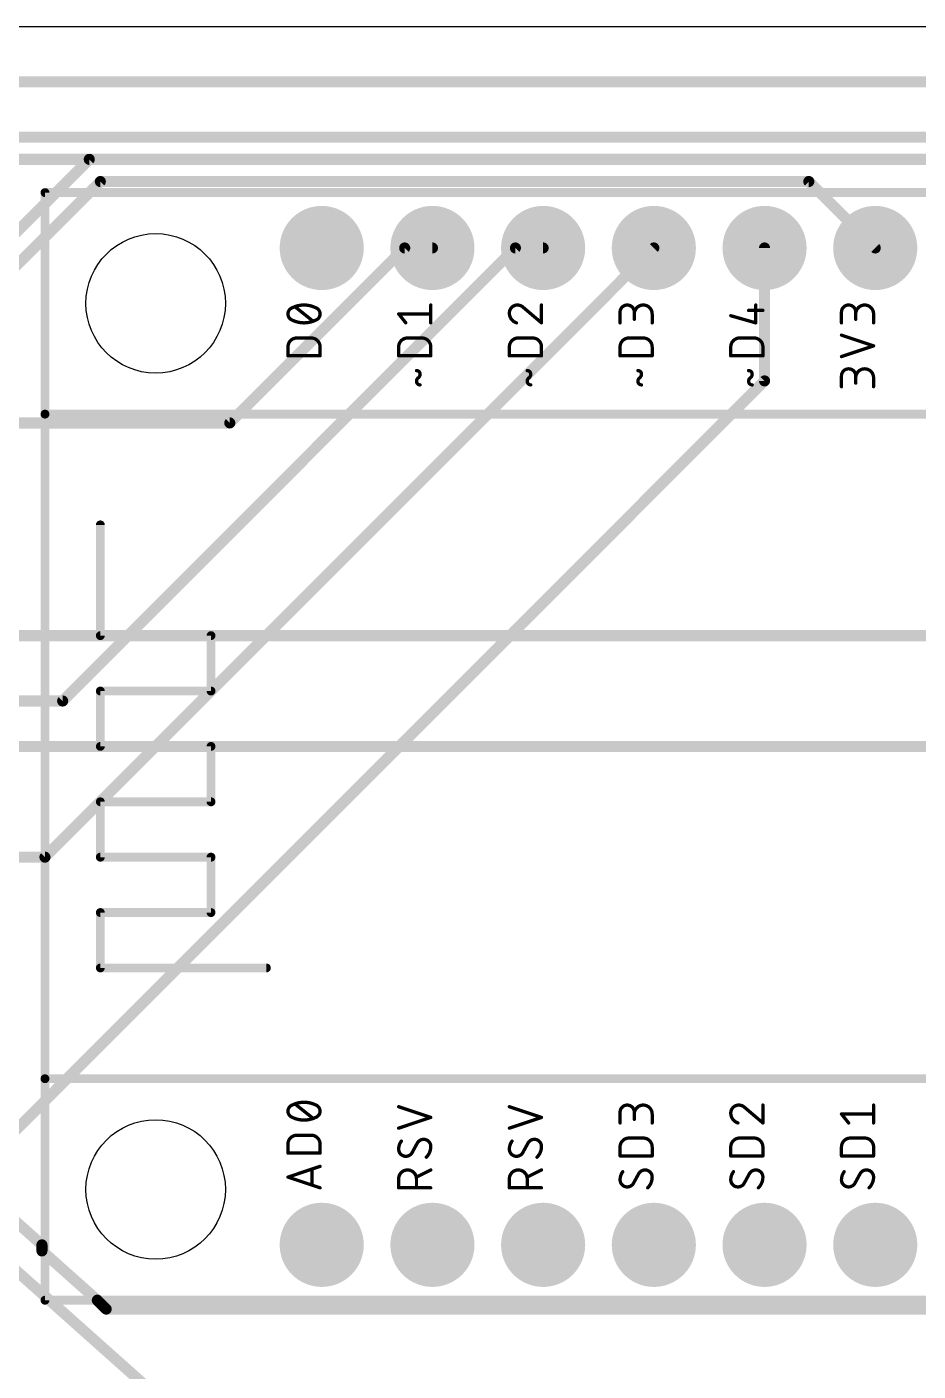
# Model space of a CAD drawing. Extents: x 6 to 108, y 0 to 49.
# Drawn here: x 51.65 to 72.1, y 17.42 to 48.25 of the extents above; entities that cross this region are included whole.
import ezdxf

# ---------------------------------------------------------------- set-up
doc = ezdxf.new("R2010")
doc.units = 0
for name, color, linetype in [('1', 22, 'CONTINUOUS'), ('16', 175, 'CONTINUOUS'), ('17', 82, 'CONTINUOUS'), ('20', 30, 'CONTINUOUS'), ('51', 253, 'CONTINUOUS')]:
    doc.layers.add(name, color=color, linetype=linetype)

# ---------------------------------------------------------------- blocks, each defined once
blk = doc.blocks.new('ROUNDP')
at = {"const_width": 0.5}
blk.add_lwpolyline([(0, -0.25, 1), (0, 0.25, 1), (0, -0.25)], format="xyb", dxfattribs=at)

msp = doc.modelspace()

# ---------------------------------------------------------------- linework, layer by layer
at = {"layer": '1', "const_width": 0.254}
for points in [[(82.55, 46.99), (34.29, 46.99)], [(81.28, 45.72), (33.782, 45.72)], [(53.086, 45.212), (51.054, 43.18)], [(74.168, 45.212), (53.086, 45.212)], [(53.34, 44.704), (44.196, 35.56)], [(69.596, 44.704), (53.34, 44.704)], [(71.12, 43.18), (69.596, 44.704)], [(66.04, 43.18), (52.07, 29.21)], [(62.8638, 43.18), (52.4752, 32.7914)], [(60.3238, 43.18), (56.3108, 39.167)], [(60.96, 43.18), (60.3238, 43.18)], [(63.5, 43.18), (62.8638, 43.18)], [(68.58, 43.18), (68.58, 40.132)], [(68.58, 40.132), (50.038, 21.59)], [(56.3108, 39.167), (50.597, 39.167)], [(52.4752, 32.7914), (47.1682, 32.7914)], [(52.07, 29.21), (48.26, 29.21)]]:
    msp.add_lwpolyline(points, dxfattribs=at)
at = {"layer": '1', "const_width": 0.127}
for points in [[(53.086, 45.2755, 1), (53.086, 45.1485)], [(53.1309, 45.1671, 1), (53.0411, 45.2569)], [(53.34, 44.7675, 1), (53.34, 44.6405)], [(53.3849, 44.6591, 1), (53.2951, 44.7489)], [(69.6409, 44.7489, 1), (69.5511, 44.6591)], [(69.596, 44.6405, 1), (69.596, 44.7675)], [(60.3238, 43.2435, 1), (60.3238, 43.1165)], [(60.3687, 43.1351, 1), (60.2789, 43.2249)], [(60.96, 43.1165, 1), (60.96, 43.2435)], [(62.8638, 43.2435, 1), (62.8638, 43.1165)], [(62.9087, 43.1351, 1), (62.8189, 43.2249)], [(63.5, 43.1165, 1), (63.5, 43.2435)], [(66.0849, 43.1351, 1), (65.9951, 43.2249)], [(68.6435, 43.18, 1), (68.5165, 43.18)], [(71.0751, 43.1351, 1), (71.1649, 43.2249)], [(68.5165, 40.132, 1), (68.6435, 40.132)], [(68.6249, 40.0871, 1), (68.5351, 40.1769)], [(56.2659, 39.2119, 1), (56.3557, 39.1221)], [(56.3108, 39.1035, 1), (56.3108, 39.2305)], [(52.4303, 32.8363, 1), (52.5201, 32.7465)], [(52.4752, 32.7279, 1), (52.4752, 32.8549)], [(52.0251, 29.2549, 1), (52.1149, 29.1651)], [(52.07, 29.1465, 1), (52.07, 29.2735)]]:
    msp.add_lwpolyline(points, format="xyb", dxfattribs=at)
at = {"layer": '16', "const_width": 0.254}
for points in [[(78.74, 45.72), (51.054, 45.72)], [(76.708, 45.212), (51.308, 45.212)], [(48.26, 34.29), (80.01, 34.29)], [(48.26, 31.75), (80.01, 31.75)], [(51.105, 21.118), (52.0008, 20.32)], [(50.597, 20.4538), (62.23, 10.0908)], [(52.0008, 20.32), (52.0008, 20.1814)], [(52.0008, 20.1814), (53.2708, 19.05)], [(53.2708, 19.05), (53.4738, 18.847)], [(53.4738, 18.847), (73.101, 18.847)]]:
    msp.add_lwpolyline(points, dxfattribs=at)
at = {"layer": '16', "const_width": 0.127}
for points in [[(52.0643, 20.32, 1), (51.9373, 20.32)], [(51.9586, 20.2726, 1), (52.043, 20.3674)], [(52.043, 20.2288, 1), (51.9586, 20.1339)], [(51.9373, 20.1814, 1), (52.0643, 20.1814)], [(53.3157, 19.0949, 1), (53.2259, 19.0051)], [(53.2286, 19.0026, 1), (53.313, 19.0974)], [(53.4738, 18.9105, 1), (53.4738, 18.7835)], [(53.4289, 18.8021, 1), (53.5187, 18.8919)]]:
    msp.add_lwpolyline(points, format="xyb", dxfattribs=at)
at = {"layer": '20'}
msp.add_line((100, 48.25), (6.35, 48.25), dxfattribs=at)
for centre in [(54.61, 41.91), (54.61, 21.59)]:
    msp.add_circle(centre, 1.6, dxfattribs=at)
at = {"layer": '51'}
for points, const_width in [([(52.07, 39.37), (52.07, 44.45)], 0.2032), ([(52.07, 44.45), (100.33, 44.45)], 0.2032), ([(58.2182, 41.5036), (57.809, 41.831)], 0.0762), ([(60.349, 41.4627), (60.1853, 41.6673)], 0.0762), ([(60.1853, 41.6673), (60.9219, 41.6673)], 0.0762), ([(60.9219, 41.4627), (60.9219, 41.8719)], 0.0762), ([(63.0527, 41.8105), (63.4619, 41.4627)], 0.0762), ([(63.4619, 41.4627), (63.4619, 41.8719)], 0.0762), ([(65.2653, 41.4627), (65.2653, 41.7082)], 0.0762), ([(65.5927, 41.7082), (65.5927, 41.5445)], 0.0762), ([(66.0019, 41.4627), (66.0019, 41.6673)], 0.0762), ([(67.8053, 41.6264), (68.3782, 41.4627)], 0.0762), ([(68.2145, 41.7491), (68.5419, 41.7491)], 0.0762), ([(68.3782, 41.4627), (68.3782, 41.8719)], 0.0762), ([(70.3453, 41.4627), (70.3453, 41.7082)], 0.0762), ([(70.6727, 41.7082), (70.6727, 41.5445)], 0.0762), ([(71.0819, 41.4627), (71.0819, 41.6673)], 0.0762), ([(57.8499, 41.116), (58.1773, 41.116)], 0.0762), ([(60.3899, 41.116), (60.7173, 41.116)], 0.0762), ([(62.9299, 41.116), (63.2573, 41.116)], 0.0762), ([(65.4699, 41.116), (65.7973, 41.116)], 0.0762), ([(68.0099, 41.116), (68.3373, 41.116)], 0.0762), ([(71.0819, 40.9358), (70.3453, 41.1813)], 0.0762), ([(57.6453, 40.7068), (57.6453, 40.9114)], 0.0762), ([(58.3819, 40.7068), (57.6453, 40.7068)], 0.0762), ([(58.3819, 40.9114), (58.3819, 40.7068)], 0.0762), ([(60.1853, 40.7068), (60.1853, 40.9114)], 0.0762), ([(60.9219, 40.7068), (60.1853, 40.7068)], 0.0762), ([(60.9219, 40.9114), (60.9219, 40.7068)], 0.0762), ([(62.7253, 40.7068), (62.7253, 40.9114)], 0.0762), ([(63.4619, 40.7068), (62.7253, 40.7068)], 0.0762), ([(63.4619, 40.9114), (63.4619, 40.7068)], 0.0762), ([(65.2653, 40.7068), (65.2653, 40.9114)], 0.0762), ([(66.0019, 40.7068), (65.2653, 40.7068)], 0.0762), ([(66.0019, 40.9114), (66.0019, 40.7068)], 0.0762), ([(67.8053, 40.7068), (67.8053, 40.9114)], 0.0762), ([(68.5419, 40.7068), (67.8053, 40.7068)], 0.0762), ([(68.5419, 40.9114), (68.5419, 40.7068)], 0.0762), ([(70.3453, 40.6902), (71.0819, 40.9358)], 0.0762), ([(70.3453, 39.9996), (70.3453, 40.2452)], 0.0762), ([(70.6727, 40.2452), (70.6727, 40.0815)], 0.0762), ([(71.0819, 39.9996), (71.0819, 40.2043)], 0.0762), ([(52.07, 24.13), (52.07, 39.37)], 0.2032), ([(74.93, 39.37), (52.07, 39.37)], 0.2032), ([(53.34, 34.29), (53.34, 36.83)], 0.2032), ([(55.88, 34.29), (53.34, 34.29)], 0.2032), ([(55.88, 33.02), (55.88, 34.29)], 0.2032), ([(53.34, 31.75), (53.34, 33.02)], 0.2032), ([(53.34, 33.02), (55.88, 33.02)], 0.2032), ([(55.88, 31.75), (53.34, 31.75)], 0.2032), ([(55.88, 30.48), (55.88, 31.75)], 0.2032), ([(53.34, 29.21), (53.34, 30.48)], 0.2032), ([(53.34, 30.48), (55.88, 30.48)], 0.2032), ([(55.88, 29.21), (53.34, 29.21)], 0.2032), ([(55.88, 27.94), (55.88, 29.21)], 0.2032), ([(53.34, 26.67), (53.34, 27.94)], 0.2032), ([(53.34, 27.94), (55.88, 27.94)], 0.2032), ([(57.15, 26.67), (53.34, 26.67)], 0.2032), ([(52.07, 19.05), (52.07, 24.13)], 0.2032), ([(52.07, 24.13), (74.93, 24.13)], 0.2032), ([(58.2182, 23.2217), (57.809, 23.5491)], 0.0762), ([(60.9219, 23.2419), (60.1853, 23.4874)], 0.0762), ([(63.4619, 23.2419), (62.7253, 23.4874)], 0.0762), ([(68.1327, 23.4634), (68.5419, 23.1155)], 0.0762), ([(68.5419, 23.1155), (68.5419, 23.5247)], 0.0762), ([(71.0819, 23.1155), (71.0819, 23.5247)], 0.0762), ([(60.1853, 22.9963), (60.9219, 23.2419)], 0.0762), ([(62.7253, 22.9963), (63.4619, 23.2419)], 0.0762), ([(65.2653, 23.1155), (65.2653, 23.3611)], 0.0762), ([(65.5927, 23.3611), (65.5927, 23.1974)], 0.0762), ([(66.0019, 23.1155), (66.0019, 23.3201)], 0.0762), ([(70.509, 23.1155), (70.3453, 23.3201)], 0.0762), ([(70.3453, 23.3201), (71.0819, 23.3201)], 0.0762), ([(57.8499, 22.8341), (58.1773, 22.8341)], 0.0762), ([(57.6453, 22.4249), (57.6453, 22.6295)], 0.0762), ([(58.3819, 22.6295), (58.3819, 22.4249)], 0.0762), ([(60.615, 22.6575), (60.4922, 22.4324)], 0.0762), ([(63.155, 22.6575), (63.0322, 22.4324)], 0.0762), ([(65.2653, 22.3596), (65.2653, 22.5642)], 0.0762), ([(65.4699, 22.7688), (65.7973, 22.7688)], 0.0762), ([(66.0019, 22.5642), (66.0019, 22.3596)], 0.0762), ([(67.8053, 22.3596), (67.8053, 22.5642)], 0.0762), ([(68.0099, 22.7688), (68.3373, 22.7688)], 0.0762), ([(68.5419, 22.5642), (68.5419, 22.3596)], 0.0762), ([(70.3453, 22.3596), (70.3453, 22.5642)], 0.0762), ([(70.5499, 22.7688), (70.8773, 22.7688)], 0.0762), ([(71.0819, 22.5642), (71.0819, 22.3596)], 0.0762), ([(58.3819, 22.4249), (57.6453, 22.4249)], 0.0762), ([(66.0019, 22.3596), (65.2653, 22.3596)], 0.0762), ([(68.5419, 22.3596), (67.8053, 22.3596)], 0.0762), ([(71.0819, 22.3596), (70.3453, 22.3596)], 0.0762), ([(57.6453, 21.8736), (58.3819, 22.1192)], 0.0762), ([(58.3819, 21.6281), (57.6453, 21.8736)], 0.0762), ([(58.1978, 22.0578), (58.1978, 21.6895)], 0.0762), ([(60.9219, 22.0373), (60.5945, 21.8736)], 0.0762), ([(63.4619, 22.0373), (63.1345, 21.8736)], 0.0762), ([(65.695, 21.9555), (65.5722, 21.7304)], 0.0762), ([(68.235, 21.9555), (68.1122, 21.7304)], 0.0762), ([(70.775, 21.9555), (70.6522, 21.7304)], 0.0762), ([(60.1853, 21.6281), (60.1853, 21.8327)], 0.0762), ([(60.9219, 21.6281), (60.1853, 21.6281)], 0.0762), ([(60.5945, 21.8327), (60.5945, 21.6281)], 0.0762), ([(62.7253, 21.6281), (62.7253, 21.8327)], 0.0762), ([(63.4619, 21.6281), (62.7253, 21.6281)], 0.0762), ([(63.1345, 21.8327), (63.1345, 21.6281)], 0.0762), ([(100.33, 19.05), (52.07, 19.05)], 0.2032)]:
    msp.add_lwpolyline(points, dxfattribs=dict(at, const_width=const_width))
for points, const_width in [([(52.1208, 44.45, 1), (52.0192, 44.45)], 0.1016), ([(52.07, 44.5008, 1), (52.07, 44.3992)], 0.1016), ([(57.7476, 41.8105, 0.3205), (57.6453, 41.6673)], 0.0762), ([(57.6453, 41.6673, 0.3205), (57.7476, 41.5241)], 0.0762), ([(57.6644, 41.6673, 1), (57.6263, 41.6673)], 0.0381), ([(57.6263, 41.6673, 1), (57.6643, 41.6673)], 0.0381), ([(58.0136, 41.8719, 0.1139), (57.7476, 41.8105)], 0.0762), ([(57.7393, 41.8276, 1), (57.756, 41.7934)], 0.0381), ([(57.7538, 41.7925, 1), (57.7414, 41.8285)], 0.0381), ([(57.8209, 41.8459, 1), (57.7971, 41.8161)], 0.0381), ([(58.2796, 41.8105, 0.1139), (58.0136, 41.8719)], 0.0762), ([(58.0136, 41.8909, 1), (58.0136, 41.8529)], 0.0381), ([(58.0136, 41.8529, 1), (58.0136, 41.8909)], 0.0381), ([(58.3819, 41.6673, 0.3205), (58.2796, 41.8105)], 0.0762), ([(58.2858, 41.8285, 1), (58.2734, 41.7925)], 0.0381), ([(58.2796, 41.5241, 0.3204), (58.3819, 41.6673)], 0.0762), ([(58.2712, 41.7934, 1), (58.2879, 41.8276)], 0.0381), ([(58.4009, 41.6673, 1), (58.3629, 41.6673)], 0.0381), ([(58.3629, 41.6673, 1), (58.4009, 41.6673)], 0.0381), ([(60.2002, 41.6792, 1), (60.1704, 41.6554)], 0.0381), ([(60.1853, 41.6863, 1), (60.1853, 41.6482)], 0.0381), ([(60.941, 41.8719, 1), (60.9029, 41.8719)], 0.0381), ([(60.9219, 41.6482, 1), (60.9219, 41.6863)], 0.0381), ([(62.9094, 41.8719, 0.4142), (62.7253, 41.6878)], 0.0762), ([(62.7253, 41.6878, 0.3252), (62.889, 41.4627)], 0.0762), ([(62.7443, 41.6878, 1), (62.7063, 41.6877)], 0.0381), ([(62.7063, 41.6878, 1), (62.7444, 41.6878)], 0.0381), ([(63.0527, 41.8105, 0.2053), (62.9094, 41.8719)], 0.0762), ([(62.9094, 41.8909, 1), (62.9095, 41.8529)], 0.0381), ([(62.9094, 41.8529, 1), (62.9094, 41.891)], 0.0381), ([(63.065, 41.825, 1), (63.0403, 41.796)], 0.0381), ([(63.0389, 41.7974, 1), (63.0665, 41.8237)], 0.0381), ([(63.4809, 41.8719, 1), (63.4428, 41.8719)], 0.0381), ([(65.5927, 41.7082, 1), (65.2653, 41.7082)], 0.0762), ([(65.2843, 41.7082, 1), (65.2463, 41.7082)], 0.0381), ([(65.2463, 41.7082, 1), (65.2843, 41.7082)], 0.0381), ([(66.0019, 41.6673, 1), (65.5927, 41.6673)], 0.0762), ([(65.6117, 41.7082, 1), (65.5736, 41.7082)], 0.0381), ([(65.5736, 41.7082, 1), (65.6117, 41.7082)], 0.0381), ([(65.5736, 41.6673, 1), (65.6117, 41.6673)], 0.0381), ([(66.0209, 41.6673, 1), (65.9829, 41.6673)], 0.0381), ([(65.9829, 41.6673, 1), (66.0209, 41.6673)], 0.0381), ([(67.8105, 41.6447, 1), (67.8001, 41.608)], 0.0381), ([(68.2145, 41.7682, 1), (68.2145, 41.7301)], 0.0381), ([(68.3973, 41.8719, 1), (68.3592, 41.8719)], 0.0381), ([(68.5419, 41.7301, 1), (68.5419, 41.7682)], 0.0381), ([(70.6727, 41.7082, 1), (70.3453, 41.7082)], 0.0762), ([(70.3644, 41.7082, 1), (70.3263, 41.7082)], 0.0381), ([(70.3263, 41.7082, 1), (70.3644, 41.7082)], 0.0381), ([(71.0819, 41.6673, 1), (70.6727, 41.6673)], 0.0762), ([(70.6917, 41.7082, 1), (70.6536, 41.7082)], 0.0381), ([(70.6536, 41.7082, 1), (70.6917, 41.7082)], 0.0381), ([(70.6536, 41.6673, 1), (70.6917, 41.6673)], 0.0381), ([(71.1009, 41.6673, 1), (71.0629, 41.6673)], 0.0381), ([(71.0629, 41.6673, 1), (71.1009, 41.6673)], 0.0381), ([(57.7476, 41.5241, 0.1139), (58.0136, 41.4627)], 0.0762), ([(57.756, 41.5412, 1), (57.7393, 41.5069)], 0.0381), ([(57.7414, 41.506, 1), (57.7538, 41.5421)], 0.0381), ([(58.0136, 41.4627, 0.1139), (58.2796, 41.5241)], 0.0762), ([(58.0136, 41.4817, 1), (58.0136, 41.4436)], 0.0381), ([(58.0136, 41.4436, 1), (58.0136, 41.4817)], 0.0381), ([(58.2063, 41.4887, 1), (58.2301, 41.5185)], 0.0381), ([(58.2734, 41.5421, 1), (58.2858, 41.506)], 0.0381), ([(58.2879, 41.5069, 1), (58.2712, 41.5412)], 0.0381), ([(60.3341, 41.4508, 1), (60.3639, 41.4746)], 0.0381), ([(60.9029, 41.4627, 1), (60.941, 41.4627)], 0.0381), ([(62.8831, 41.4446, 1), (62.8949, 41.4808)], 0.0381), ([(63.4428, 41.4627, 1), (63.4809, 41.4627)], 0.0381), ([(63.4496, 41.4482, 1), (63.4742, 41.4772)], 0.0381), ([(65.2463, 41.4627, 1), (65.2843, 41.4627)], 0.0381), ([(65.5736, 41.5445, 1), (65.6117, 41.5445)], 0.0381), ([(65.9829, 41.4627, 1), (66.0209, 41.4627)], 0.0381), ([(68.3592, 41.4627, 1), (68.3973, 41.4627)], 0.0381), ([(68.373, 41.4444, 1), (68.3834, 41.481)], 0.0381), ([(70.3263, 41.4627, 1), (70.3644, 41.4627)], 0.0381), ([(70.6536, 41.5445, 1), (70.6917, 41.5445)], 0.0381), ([(71.0629, 41.4627, 1), (71.1009, 41.4627)], 0.0381), ([(57.8499, 41.116, 0.4142), (57.6453, 40.9114)], 0.0762), ([(57.8499, 41.135, 1), (57.8499, 41.0969)], 0.0381), ([(57.8499, 41.0969, 1), (57.8499, 41.135)], 0.0381), ([(58.3819, 40.9114, 0.4142), (58.1773, 41.116)], 0.0762), ([(58.1773, 41.135, 1), (58.1773, 41.0969)], 0.0381), ([(58.1773, 41.0969, 1), (58.1773, 41.135)], 0.0381), ([(60.3899, 41.116, 0.4142), (60.1853, 40.9114)], 0.0762), ([(60.3899, 41.135, 1), (60.3899, 41.0969)], 0.0381), ([(60.3899, 41.0969, 1), (60.3899, 41.135)], 0.0381), ([(60.9219, 40.9114, 0.4142), (60.7173, 41.116)], 0.0762), ([(60.7173, 41.135, 1), (60.7173, 41.0969)], 0.0381), ([(60.7173, 41.0969, 1), (60.7173, 41.135)], 0.0381), ([(62.9299, 41.116, 0.4142), (62.7253, 40.9114)], 0.0762), ([(62.9299, 41.135, 1), (62.9299, 41.0969)], 0.0381), ([(62.9299, 41.0969, 1), (62.9299, 41.135)], 0.0381), ([(63.4619, 40.9114, 0.4142), (63.2573, 41.116)], 0.0762), ([(63.2573, 41.135, 1), (63.2573, 41.0969)], 0.0381), ([(63.2573, 41.0969, 1), (63.2573, 41.135)], 0.0381), ([(65.4699, 41.116, 0.4142), (65.2653, 40.9114)], 0.0762), ([(65.4699, 41.135, 1), (65.4699, 41.0969)], 0.0381), ([(65.4699, 41.0969, 1), (65.4699, 41.135)], 0.0381), ([(66.0019, 40.9114, 0.4142), (65.7973, 41.116)], 0.0762), ([(65.7973, 41.135, 1), (65.7973, 41.0969)], 0.0381), ([(65.7973, 41.0969, 1), (65.7973, 41.135)], 0.0381), ([(68.0099, 41.116, 0.4142), (67.8053, 40.9114)], 0.0762), ([(68.0099, 41.135, 1), (68.0099, 41.0969)], 0.0381), ([(68.0099, 41.0969, 1), (68.0099, 41.135)], 0.0381), ([(68.5419, 40.9114, 0.4142), (68.3373, 41.116)], 0.0762), ([(68.3373, 41.135, 1), (68.3373, 41.0969)], 0.0381), ([(68.3373, 41.0969, 1), (68.3373, 41.135)], 0.0381), ([(70.3513, 41.1994, 1), (70.3393, 41.1632)], 0.0381), ([(57.6453, 40.7258, 1), (57.6453, 40.6877)], 0.0381), ([(57.6644, 40.9114, 1), (57.6263, 40.9114)], 0.0381), ([(57.6263, 40.9114, 1), (57.6644, 40.9114)], 0.0381), ([(57.6263, 40.7068, 1), (57.6644, 40.7068)], 0.0381), ([(58.401, 40.9114, 1), (58.3629, 40.9114)], 0.0381), ([(58.3629, 40.9114, 1), (58.4009, 40.9114)], 0.0381), ([(58.3629, 40.7068, 1), (58.401, 40.7068)], 0.0381), ([(58.3819, 40.6877, 1), (58.3819, 40.7258)], 0.0381), ([(60.2044, 40.9114, 1), (60.1663, 40.9114)], 0.0381), ([(60.1663, 40.9114, 1), (60.2044, 40.9114)], 0.0381), ([(60.1853, 40.7258, 1), (60.1853, 40.6877)], 0.0381), ([(60.1663, 40.7068, 1), (60.2044, 40.7068)], 0.0381), ([(60.941, 40.9114, 1), (60.9029, 40.9114)], 0.0381), ([(60.9029, 40.9114, 1), (60.9409, 40.9114)], 0.0381), ([(60.9029, 40.7068, 1), (60.941, 40.7068)], 0.0381), ([(60.9219, 40.6877, 1), (60.9219, 40.7258)], 0.0381), ([(62.7444, 40.9114, 1), (62.7063, 40.9114)], 0.0381), ([(62.7063, 40.9114, 1), (62.7444, 40.9114)], 0.0381), ([(62.7253, 40.7258, 1), (62.7253, 40.6877)], 0.0381), ([(62.7063, 40.7068, 1), (62.7444, 40.7068)], 0.0381), ([(63.4809, 40.9114, 1), (63.4428, 40.9114)], 0.0381), ([(63.4428, 40.7068, 1), (63.4809, 40.7068)], 0.0381), ([(63.4429, 40.9114, 1), (63.4809, 40.9114)], 0.0381), ([(63.4619, 40.6877, 1), (63.4619, 40.7258)], 0.0381), ([(65.2843, 40.9114, 1), (65.2463, 40.9114)], 0.0381), ([(65.2463, 40.9114, 1), (65.2843, 40.9114)], 0.0381), ([(65.2653, 40.7258, 1), (65.2653, 40.6877)], 0.0381), ([(65.2463, 40.7068, 1), (65.2843, 40.7068)], 0.0381), ([(66.0209, 40.9114, 1), (65.9829, 40.9114)], 0.0381), ([(65.9829, 40.9114, 1), (66.0209, 40.9114)], 0.0381), ([(65.9829, 40.7068, 1), (66.0209, 40.7068)], 0.0381), ([(66.0019, 40.6877, 1), (66.0019, 40.7258)], 0.0381), ([(67.8243, 40.9114, 1), (67.7863, 40.9114)], 0.0381), ([(67.7863, 40.9114, 1), (67.8243, 40.9114)], 0.0381), ([(67.8053, 40.7258, 1), (67.8053, 40.6877)], 0.0381), ([(67.7863, 40.7068, 1), (67.8243, 40.7068)], 0.0381), ([(68.5609, 40.9114, 1), (68.5229, 40.9114)], 0.0381), ([(68.5229, 40.9114, 1), (68.5609, 40.9114)], 0.0381), ([(68.5229, 40.7068, 1), (68.5609, 40.7068)], 0.0381), ([(68.5419, 40.6877, 1), (68.5419, 40.7258)], 0.0381), ([(70.3393, 40.7083, 1), (70.3513, 40.6722)], 0.0381), ([(71.0879, 40.9177, 1), (71.0759, 40.9538)], 0.0381), ([(71.0759, 40.9177, 1), (71.0879, 40.9538)], 0.0381), ([(60.5945, 40.387, 1), (60.5945, 40.3489)], 0.0381), ([(60.6764, 40.2861, 0.4142), (60.5945, 40.3679)], 0.0762), ([(63.1345, 40.387, 1), (63.1345, 40.3489)], 0.0381), ([(63.2164, 40.2861, 0.4142), (63.1345, 40.3679)], 0.0762), ([(65.6745, 40.387, 1), (65.6745, 40.3489)], 0.0381), ([(65.7564, 40.2861, 0.4142), (65.6745, 40.3679)], 0.0762), ([(68.2145, 40.387, 1), (68.2145, 40.3489)], 0.0381), ([(68.2964, 40.2861, 0.4142), (68.2145, 40.3679)], 0.0762), ([(70.6727, 40.2452, 1), (70.3453, 40.2452)], 0.0762), ([(71.0819, 40.2043, 1), (70.6727, 40.2043)], 0.0762), ([(60.6354, 40.2043, 0.2361), (60.5945, 40.1224)], 0.0762), ([(60.5945, 40.1224, 0.4142), (60.6764, 40.0406)], 0.0762), ([(60.6136, 40.1224, 1), (60.5755, 40.1224)], 0.0381), ([(60.5755, 40.1224, 1), (60.6136, 40.1224)], 0.0381), ([(60.6354, 40.2043, 0.2361), (60.6764, 40.2861)], 0.0762), ([(60.624, 40.2195, 1), (60.6469, 40.189)], 0.0381), ([(60.6469, 40.189, 1), (60.624, 40.2195)], 0.0381), ([(60.6954, 40.2861, 1), (60.6573, 40.2861)], 0.0381), ([(60.6573, 40.2861, 1), (60.6954, 40.2861)], 0.0381), ([(60.6764, 40.0215, 1), (60.6764, 40.0596)], 0.0381), ([(63.1754, 40.2043, 0.2361), (63.1345, 40.1224)], 0.0762), ([(63.1345, 40.1224, 0.4142), (63.2164, 40.0406)], 0.0762), ([(63.1536, 40.1224, 1), (63.1155, 40.1224)], 0.0381), ([(63.1155, 40.1224, 1), (63.1536, 40.1224)], 0.0381), ([(63.1754, 40.2043, 0.2361), (63.2164, 40.2861)], 0.0762), ([(63.164, 40.2195, 1), (63.1869, 40.189)], 0.0381), ([(63.1869, 40.189, 1), (63.164, 40.2195)], 0.0381), ([(63.2354, 40.2861, 1), (63.1973, 40.2861)], 0.0381), ([(63.1973, 40.2861, 1), (63.2354, 40.2861)], 0.0381), ([(63.2164, 40.0215, 1), (63.2164, 40.0596)], 0.0381), ([(65.7154, 40.2043, 0.2361), (65.6745, 40.1224)], 0.0762), ([(65.6745, 40.1224, 0.4142), (65.7564, 40.0406)], 0.0762), ([(65.6936, 40.1224, 1), (65.6555, 40.1224)], 0.0381), ([(65.6555, 40.1224, 1), (65.6936, 40.1224)], 0.0381), ([(65.7154, 40.2043, 0.2361), (65.7564, 40.2861)], 0.0762), ([(65.704, 40.2195, 1), (65.7269, 40.189)], 0.0381), ([(65.7269, 40.189, 1), (65.704, 40.2195)], 0.0381), ([(65.7754, 40.2861, 1), (65.7373, 40.2861)], 0.0381), ([(65.7373, 40.2861, 1), (65.7754, 40.2861)], 0.0381), ([(65.7564, 40.0215, 1), (65.7564, 40.0596)], 0.0381), ([(68.2554, 40.2043, 0.2361), (68.2145, 40.1224)], 0.0762), ([(68.2145, 40.1224, 0.4142), (68.2964, 40.0406)], 0.0762), ([(68.2336, 40.1224, 1), (68.1955, 40.1224)], 0.0381), ([(68.1955, 40.1224, 1), (68.2336, 40.1224)], 0.0381), ([(68.2554, 40.2043, 0.2361), (68.2964, 40.2861)], 0.0762), ([(68.244, 40.2195, 1), (68.2669, 40.189)], 0.0381), ([(68.2669, 40.189, 1), (68.244, 40.2195)], 0.0381), ([(68.3154, 40.2861, 1), (68.2773, 40.2861)], 0.0381), ([(68.2773, 40.2861, 1), (68.3154, 40.2861)], 0.0381), ([(68.2964, 40.0215, 1), (68.2964, 40.0596)], 0.0381), ([(70.3644, 40.2452, 1), (70.3263, 40.2452)], 0.0381), ([(70.3263, 40.2452, 1), (70.3644, 40.2452)], 0.0381), ([(70.6917, 40.2452, 1), (70.6536, 40.2452)], 0.0381), ([(70.6536, 40.2452, 1), (70.6917, 40.2452)], 0.0381), ([(70.6536, 40.2043, 1), (70.6917, 40.2043)], 0.0381), ([(70.6536, 40.0815, 1), (70.6917, 40.0815)], 0.0381), ([(71.1009, 40.2043, 1), (71.0629, 40.2043)], 0.0381), ([(71.0629, 40.2043, 1), (71.1009, 40.2043)], 0.0381), ([(70.3263, 39.9996, 1), (70.3644, 39.9996)], 0.0381), ([(71.0629, 39.9996, 1), (71.1009, 39.9996)], 0.0381), ([(52.1208, 39.37, 1), (52.0192, 39.37)], 0.1016), ([(52.07, 39.4208, 1), (52.07, 39.3192)], 0.1016), ([(52.0192, 39.37, 1), (52.1208, 39.37)], 0.1016), ([(53.3908, 36.83, 1), (53.2892, 36.83)], 0.1016), ([(53.34, 34.3408, 1), (53.34, 34.2392)], 0.1016), ([(53.2892, 34.29, 1), (53.3908, 34.29)], 0.1016), ([(55.9308, 34.29, 1), (55.8292, 34.29)], 0.1016), ([(55.88, 34.2392, 1), (55.88, 34.3408)], 0.1016), ([(53.3908, 33.02, 1), (53.2892, 33.02)], 0.1016), ([(53.34, 33.0708, 1), (53.34, 32.9692)], 0.1016), ([(55.8292, 33.02, 1), (55.9308, 33.02)], 0.1016), ([(55.88, 32.9692, 1), (55.88, 33.0708)], 0.1016), ([(53.34, 31.8008, 1), (53.34, 31.6992)], 0.1016), ([(53.2892, 31.75, 1), (53.3908, 31.75)], 0.1016), ([(55.9308, 31.75, 1), (55.8292, 31.75)], 0.1016), ([(55.88, 31.6992, 1), (55.88, 31.8008)], 0.1016), ([(53.3908, 30.48, 1), (53.2892, 30.48)], 0.1016), ([(53.34, 30.5308, 1), (53.34, 30.4292)], 0.1016), ([(55.8292, 30.48, 1), (55.9308, 30.48)], 0.1016), ([(55.88, 30.4292, 1), (55.88, 30.5308)], 0.1016), ([(53.34, 29.2608, 1), (53.34, 29.1592)], 0.1016), ([(55.9308, 29.21, 1), (55.8292, 29.21)], 0.1016), ([(55.88, 29.1592, 1), (55.88, 29.2608)], 0.1016), ([(53.2892, 29.21, 1), (53.3908, 29.21)], 0.1016), ([(53.3908, 27.94, 1), (53.2892, 27.94)], 0.1016), ([(53.34, 27.9908, 1), (53.34, 27.8892)], 0.1016), ([(55.8292, 27.94, 1), (55.9308, 27.94)], 0.1016), ([(55.88, 27.8892, 1), (55.88, 27.9908)], 0.1016), ([(53.34, 26.7208, 1), (53.34, 26.6192)], 0.1016), ([(53.2892, 26.67, 1), (53.3908, 26.67)], 0.1016), ([(57.15, 26.6192, 1), (57.15, 26.7208)], 0.1016), ([(52.1208, 24.13, 1), (52.0192, 24.13)], 0.1016), ([(52.07, 24.1808, 1), (52.07, 24.0792)], 0.1016), ([(52.0192, 24.13, 1), (52.1208, 24.13)], 0.1016), ([(57.7476, 23.5287, 0.3205), (57.6453, 23.3854)], 0.0762), ([(58.0136, 23.59, 0.1139), (57.7476, 23.5287)], 0.0762), ([(57.7393, 23.5458, 1), (57.756, 23.5115)], 0.0381), ([(57.7538, 23.5106, 1), (57.7414, 23.5467)], 0.0381), ([(57.8209, 23.564, 1), (57.7971, 23.5342)], 0.0381), ([(58.0136, 23.6091, 1), (58.0136, 23.571)], 0.0381), ([(58.2796, 23.5287, 0.1139), (58.0136, 23.59)], 0.0762), ([(58.0136, 23.571, 1), (58.0136, 23.6091)], 0.0381), ([(58.3819, 23.3854, 0.3205), (58.2796, 23.5287)], 0.0762), ([(58.2858, 23.5467, 1), (58.2734, 23.5106)], 0.0381), ([(58.2712, 23.5115, 1), (58.2879, 23.5458)], 0.0381), ([(60.1913, 23.5055, 1), (60.1793, 23.4693)], 0.0381), ([(62.7313, 23.5055, 1), (62.7193, 23.4693)], 0.0381), ([(65.5927, 23.3611, 1), (65.2653, 23.3611)], 0.0762), ([(66.0019, 23.3201, 1), (65.5927, 23.3201)], 0.0762), ([(67.9895, 23.5247, 0.4142), (67.8053, 23.3406)], 0.0762), ([(67.9894, 23.5438, 1), (67.9895, 23.5057)], 0.0381), ([(68.1327, 23.4634, 0.2053), (67.9895, 23.5247)], 0.0762), ([(67.9895, 23.5057, 1), (67.9895, 23.5438)], 0.0381), ([(68.145, 23.4779, 1), (68.1203, 23.4488)], 0.0381), ([(68.1189, 23.4502, 1), (68.1465, 23.4765)], 0.0381), ([(68.5609, 23.5247, 1), (68.5229, 23.5247)], 0.0381), ([(71.1009, 23.5247, 1), (71.0629, 23.5247)], 0.0381), ([(57.6453, 23.3854, 0.3205), (57.7476, 23.2422)], 0.0762), ([(57.6644, 23.3854, 1), (57.6263, 23.3854)], 0.0381), ([(57.6263, 23.3854, 1), (57.6643, 23.3854)], 0.0381), ([(57.7476, 23.2422, 0.1139), (58.0136, 23.1808)], 0.0762), ([(57.756, 23.2593, 1), (57.7393, 23.2251)], 0.0381), ([(57.7414, 23.2242, 1), (57.7538, 23.2602)], 0.0381), ([(58.0136, 23.1808, 0.1139), (58.2796, 23.2422)], 0.0762), ([(58.0136, 23.1999, 1), (58.0136, 23.1618)], 0.0381), ([(58.0136, 23.1618, 1), (58.0136, 23.1999)], 0.0381), ([(58.2063, 23.2069, 1), (58.2301, 23.2366)], 0.0381), ([(58.2796, 23.2422, 0.3204), (58.3819, 23.3854)], 0.0762), ([(58.2734, 23.2602, 1), (58.2858, 23.2242)], 0.0381), ([(58.2879, 23.2251, 1), (58.2712, 23.2593)], 0.0381), ([(58.4009, 23.3854, 1), (58.3629, 23.3854)], 0.0381), ([(58.3629, 23.3854, 1), (58.4009, 23.3854)], 0.0381), ([(60.9279, 23.2238, 1), (60.9159, 23.2599)], 0.0381), ([(60.9159, 23.2238, 1), (60.9279, 23.2599)], 0.0381), ([(63.4679, 23.2238, 1), (63.4559, 23.2599)], 0.0381), ([(63.4559, 23.2238, 1), (63.4679, 23.2599)], 0.0381), ([(65.2843, 23.3611, 1), (65.2463, 23.3611)], 0.0381), ([(65.2463, 23.3611, 1), (65.2843, 23.3611)], 0.0381), ([(65.2463, 23.1155, 1), (65.2843, 23.1155)], 0.0381), ([(65.6117, 23.3611, 1), (65.5736, 23.3611)], 0.0381), ([(65.5736, 23.3611, 1), (65.6117, 23.3611)], 0.0381), ([(65.5736, 23.3201, 1), (65.6117, 23.3201)], 0.0381), ([(65.5736, 23.1974, 1), (65.6117, 23.1974)], 0.0381), ([(66.0209, 23.3201, 1), (65.9829, 23.3201)], 0.0381), ([(65.9829, 23.3201, 1), (66.0209, 23.3201)], 0.0381), ([(65.9829, 23.1155, 1), (66.0209, 23.1155)], 0.0381), ([(67.8053, 23.3406, 0.3252), (67.969, 23.1155)], 0.0762), ([(67.8243, 23.3406, 1), (67.7863, 23.3406)], 0.0381), ([(67.7863, 23.3406, 1), (67.8243, 23.3406)], 0.0381), ([(67.9631, 23.0974, 1), (67.9749, 23.1336)], 0.0381), ([(68.5229, 23.1155, 1), (68.5609, 23.1155)], 0.0381), ([(68.5296, 23.101, 1), (68.5542, 23.13)], 0.0381), ([(70.3453, 23.3392, 1), (70.3453, 23.3011)], 0.0381), ([(70.3602, 23.332, 1), (70.3304, 23.3082)], 0.0381), ([(70.4941, 23.1036, 1), (70.5239, 23.1274)], 0.0381), ([(71.0629, 23.1155, 1), (71.1009, 23.1155)], 0.0381), ([(71.0819, 23.3011, 1), (71.0819, 23.3392)], 0.0381), ([(57.8499, 22.8341, 0.4142), (57.6453, 22.6295)], 0.0762), ([(57.8499, 22.8532, 1), (57.8499, 22.8151)], 0.0381), ([(57.8499, 22.8151, 1), (57.8499, 22.8532)], 0.0381), ([(58.1773, 22.8532, 1), (58.1773, 22.8151)], 0.0381), ([(58.3819, 22.6295, 0.4142), (58.1773, 22.8341)], 0.0762), ([(58.1773, 22.8151, 1), (58.1773, 22.8532)], 0.0381), ([(60.1793, 23.0144, 1), (60.1913, 22.9783)], 0.0381), ([(62.7193, 23.0144, 1), (62.7313, 22.9783)], 0.0381), ([(57.6644, 22.6295, 1), (57.6263, 22.6295)], 0.0381), ([(57.6263, 22.6295, 1), (57.6644, 22.6295)], 0.0381), ([(58.401, 22.6295, 1), (58.3629, 22.6295)], 0.0381), ([(58.3629, 22.6295, 1), (58.4009, 22.6295)], 0.0381), ([(60.2467, 22.6984, 0.1623), (60.1853, 22.5143)], 0.0762), ([(60.1853, 22.5143, 0.4142), (60.349, 22.3506)], 0.0762), ([(60.2044, 22.5143, 1), (60.1663, 22.5143)], 0.0381), ([(60.1663, 22.5143, 1), (60.2044, 22.5143)], 0.0381), ([(60.2619, 22.687, 1), (60.2314, 22.7098)], 0.0381), ([(60.7582, 22.7393, 0.2656), (60.615, 22.6575)], 0.0762), ([(60.5986, 22.6672, 1), (60.6314, 22.6478)], 0.0381), ([(60.6317, 22.6484, 1), (60.5983, 22.6666)], 0.0381), ([(60.7582, 22.7584, 1), (60.7582, 22.7203)], 0.0381), ([(60.9219, 22.5756, 0.4142), (60.7582, 22.7393)], 0.0762), ([(60.7582, 22.7203, 1), (60.7582, 22.7584)], 0.0381), ([(60.8196, 22.3301, 0.2), (60.9219, 22.5756)], 0.0762), ([(60.941, 22.5756, 1), (60.9029, 22.5757)], 0.0381), ([(60.9029, 22.5756, 1), (60.941, 22.5756)], 0.0381), ([(62.7867, 22.6984, 0.1623), (62.7253, 22.5143)], 0.0762), ([(62.7253, 22.5143, 0.4142), (62.889, 22.3506)], 0.0762), ([(62.7444, 22.5143, 1), (62.7063, 22.5143)], 0.0381), ([(62.7063, 22.5143, 1), (62.7444, 22.5143)], 0.0381), ([(62.8019, 22.687, 1), (62.7714, 22.7098)], 0.0381), ([(63.2982, 22.7393, 0.2656), (63.155, 22.6575)], 0.0762), ([(63.1386, 22.6672, 1), (63.1714, 22.6478)], 0.0381), ([(63.1717, 22.6484, 1), (63.1383, 22.6666)], 0.0381), ([(63.2982, 22.7584, 1), (63.2982, 22.7203)], 0.0381), ([(63.4619, 22.5756, 0.4142), (63.2982, 22.7393)], 0.0762), ([(63.2982, 22.7203, 1), (63.2982, 22.7584)], 0.0381), ([(63.3596, 22.3301, 0.2), (63.4619, 22.5756)], 0.0762), ([(63.4809, 22.5756, 1), (63.4428, 22.5757)], 0.0381), ([(63.4429, 22.5756, 1), (63.481, 22.5756)], 0.0381), ([(65.4699, 22.7688, 0.4142), (65.2653, 22.5642)], 0.0762), ([(65.2843, 22.5642, 1), (65.2463, 22.5642)], 0.0381), ([(65.2463, 22.5642, 1), (65.2843, 22.5642)], 0.0381), ([(65.4699, 22.7879, 1), (65.4699, 22.7498)], 0.0381), ([(65.4699, 22.7498, 1), (65.4699, 22.7879)], 0.0381), ([(65.7973, 22.7879, 1), (65.7973, 22.7498)], 0.0381), ([(66.0019, 22.5642, 0.4142), (65.7973, 22.7688)], 0.0762), ([(65.7973, 22.7498, 1), (65.7973, 22.7879)], 0.0381), ([(66.0209, 22.5642, 1), (65.9829, 22.5642)], 0.0381), ([(65.9829, 22.5642, 1), (66.0209, 22.5642)], 0.0381), ([(68.0099, 22.7688, 0.4142), (67.8053, 22.5642)], 0.0762), ([(67.8243, 22.5642, 1), (67.7863, 22.5642)], 0.0381), ([(67.7863, 22.5642, 1), (67.8243, 22.5642)], 0.0381), ([(68.0099, 22.7879, 1), (68.0099, 22.7498)], 0.0381), ([(68.0099, 22.7498, 1), (68.0099, 22.7879)], 0.0381), ([(68.3373, 22.7879, 1), (68.3373, 22.7498)], 0.0381), ([(68.5419, 22.5642, 0.4142), (68.3373, 22.7688)], 0.0762), ([(68.3373, 22.7498, 1), (68.3373, 22.7879)], 0.0381), ([(68.5609, 22.5642, 1), (68.5229, 22.5642)], 0.0381), ([(68.5229, 22.5642, 1), (68.5609, 22.5642)], 0.0381), ([(70.5499, 22.7688, 0.4142), (70.3453, 22.5642)], 0.0762), ([(70.3644, 22.5642, 1), (70.3263, 22.5642)], 0.0381), ([(70.3263, 22.5642, 1), (70.3644, 22.5642)], 0.0381), ([(70.5499, 22.7879, 1), (70.5499, 22.7498)], 0.0381), ([(70.5499, 22.7498, 1), (70.5499, 22.7879)], 0.0381), ([(70.8773, 22.7879, 1), (70.8773, 22.7498)], 0.0381), ([(71.0819, 22.5642, 0.4142), (70.8773, 22.7688)], 0.0762), ([(70.8773, 22.7498, 1), (70.8773, 22.7879)], 0.0381), ([(71.1009, 22.5642, 1), (71.0629, 22.5642)], 0.0381), ([(71.0629, 22.5642, 1), (71.1009, 22.5642)], 0.0381), ([(57.6453, 22.444, 1), (57.6453, 22.4059)], 0.0381), ([(57.6263, 22.4249, 1), (57.6644, 22.4249)], 0.0381), ([(58.3629, 22.4249, 1), (58.401, 22.4249)], 0.0381), ([(58.3819, 22.4059, 1), (58.3819, 22.444)], 0.0381), ([(60.349, 22.3506, 0.2656), (60.4922, 22.4324)], 0.0762), ([(60.349, 22.3696, 1), (60.349, 22.3315)], 0.0381), ([(60.349, 22.3315, 1), (60.349, 22.3696)], 0.0381), ([(60.4755, 22.4415, 1), (60.5089, 22.4233)], 0.0381), ([(60.5086, 22.4228, 1), (60.4758, 22.4421)], 0.0381), ([(60.8062, 22.3436, 1), (60.833, 22.3166)], 0.0381), ([(62.889, 22.3506, 0.2656), (63.0322, 22.4324)], 0.0762), ([(62.889, 22.3696, 1), (62.889, 22.3315)], 0.0381), ([(62.889, 22.3315, 1), (62.889, 22.3696)], 0.0381), ([(63.0155, 22.4415, 1), (63.0489, 22.4233)], 0.0381), ([(63.0486, 22.4228, 1), (63.0158, 22.4421)], 0.0381), ([(63.3462, 22.3436, 1), (63.373, 22.3166)], 0.0381), ([(65.2653, 22.3787, 1), (65.2653, 22.3406)], 0.0381), ([(65.2463, 22.3596, 1), (65.2843, 22.3596)], 0.0381), ([(65.9829, 22.3596, 1), (66.0209, 22.3596)], 0.0381), ([(66.0019, 22.3406, 1), (66.0019, 22.3787)], 0.0381), ([(67.8053, 22.3787, 1), (67.8053, 22.3406)], 0.0381), ([(67.7863, 22.3596, 1), (67.8243, 22.3596)], 0.0381), ([(68.5229, 22.3596, 1), (68.5609, 22.3596)], 0.0381), ([(68.5419, 22.3406, 1), (68.5419, 22.3787)], 0.0381), ([(70.3453, 22.3787, 1), (70.3453, 22.3406)], 0.0381), ([(70.3263, 22.3596, 1), (70.3644, 22.3596)], 0.0381), ([(71.0629, 22.3596, 1), (71.1009, 22.3596)], 0.0381), ([(71.0819, 22.3406, 1), (71.0819, 22.3787)], 0.0381), ([(57.6513, 21.8917, 1), (57.6393, 21.8556)], 0.0381), ([(57.6393, 21.8917, 1), (57.6513, 21.8556)], 0.0381), ([(58.2168, 22.0578, 1), (58.1787, 22.0578)], 0.0381), ([(58.3879, 22.1011, 1), (58.3759, 22.1372)], 0.0381), ([(60.5945, 21.8327, 1), (60.1853, 21.8327)], 0.0762), ([(60.586, 21.8907, 1), (60.603, 21.8566)], 0.0381), ([(60.9304, 22.0203, 1), (60.9134, 22.0544)], 0.0381), ([(63.1345, 21.8327, 1), (62.7253, 21.8327)], 0.0762), ([(63.126, 21.8907, 1), (63.143, 21.8566)], 0.0381), ([(63.4704, 22.0203, 1), (63.4534, 22.0544)], 0.0381), ([(65.3267, 21.9964, 0.1623), (65.2653, 21.8123)], 0.0762), ([(65.3419, 21.985, 1), (65.3114, 22.0078)], 0.0381), ([(65.8382, 22.0373, 0.2656), (65.695, 21.9555)], 0.0762), ([(65.6786, 21.9651, 1), (65.7114, 21.9458)], 0.0381), ([(65.7117, 21.9464, 1), (65.6783, 21.9646)], 0.0381), ([(65.8382, 22.0564, 1), (65.8382, 22.0183)], 0.0381), ([(66.0019, 21.8736, 0.4142), (65.8382, 22.0373)], 0.0762), ([(65.8382, 22.0183, 1), (65.8382, 22.0564)], 0.0381), ([(65.8996, 21.6281, 0.2), (66.0019, 21.8736)], 0.0762), ([(66.0209, 21.8736, 1), (65.9829, 21.8736)], 0.0381), ([(65.9829, 21.8736, 1), (66.021, 21.8736)], 0.0381), ([(67.8667, 21.9964, 0.1623), (67.8053, 21.8123)], 0.0762), ([(67.8819, 21.985, 1), (67.8514, 22.0078)], 0.0381), ([(68.3782, 22.0373, 0.2656), (68.235, 21.9555)], 0.0762), ([(68.2186, 21.9651, 1), (68.2514, 21.9458)], 0.0381), ([(68.2517, 21.9464, 1), (68.2183, 21.9646)], 0.0381), ([(68.3782, 22.0564, 1), (68.3782, 22.0183)], 0.0381), ([(68.5419, 21.8736, 0.4142), (68.3782, 22.0373)], 0.0762), ([(68.3782, 22.0183, 1), (68.3782, 22.0564)], 0.0381), ([(68.4396, 21.6281, 0.2), (68.5419, 21.8736)], 0.0762), ([(68.5609, 21.8736, 1), (68.5229, 21.8736)], 0.0381), ([(68.5229, 21.8736, 1), (68.561, 21.8736)], 0.0381), ([(70.4067, 21.9964, 0.1623), (70.3453, 21.8123)], 0.0762), ([(70.4219, 21.985, 1), (70.3914, 22.0078)], 0.0381), ([(70.9182, 22.0373, 0.2656), (70.775, 21.9555)], 0.0762), ([(70.7586, 21.9651, 1), (70.7914, 21.9458)], 0.0381), ([(70.7917, 21.9464, 1), (70.7583, 21.9646)], 0.0381), ([(70.9182, 22.0564, 1), (70.9182, 22.0183)], 0.0381), ([(71.0819, 21.8736, 0.4142), (70.9182, 22.0373)], 0.0762), ([(70.9182, 22.0183, 1), (70.9182, 22.0564)], 0.0381), ([(70.9796, 21.6281, 0.2), (71.0819, 21.8736)], 0.0762), ([(71.1009, 21.8736, 1), (71.0629, 21.8736)], 0.0381), ([(71.0629, 21.8736, 1), (71.101, 21.8736)], 0.0381), ([(58.1787, 21.6895, 1), (58.2168, 21.6895)], 0.0381), ([(58.3759, 21.61, 1), (58.3879, 21.6462)], 0.0381), ([(60.2044, 21.8327, 1), (60.1663, 21.8327)], 0.0381), ([(60.1663, 21.8327, 1), (60.2044, 21.8327)], 0.0381), ([(60.1853, 21.6471, 1), (60.1853, 21.609)], 0.0381), ([(60.1663, 21.6281, 1), (60.2044, 21.6281)], 0.0381), ([(60.6136, 21.8327, 1), (60.5755, 21.8327)], 0.0381), ([(60.5755, 21.8327, 1), (60.6136, 21.8327)], 0.0381), ([(60.5755, 21.6281, 1), (60.6136, 21.6281)], 0.0381), ([(60.9219, 21.609, 1), (60.9219, 21.6471)], 0.0381), ([(62.7444, 21.8327, 1), (62.7063, 21.8327)], 0.0381), ([(62.7063, 21.8327, 1), (62.7444, 21.8327)], 0.0381), ([(62.7253, 21.6471, 1), (62.7253, 21.609)], 0.0381), ([(62.7063, 21.6281, 1), (62.7444, 21.6281)], 0.0381), ([(63.1536, 21.8327, 1), (63.1155, 21.8327)], 0.0381), ([(63.1155, 21.8327, 1), (63.1536, 21.8327)], 0.0381), ([(63.1155, 21.6281, 1), (63.1536, 21.6281)], 0.0381), ([(63.4619, 21.609, 1), (63.4619, 21.6471)], 0.0381), ([(65.2653, 21.8123, 0.4142), (65.429, 21.6486)], 0.0762), ([(65.2843, 21.8123, 1), (65.2463, 21.8123)], 0.0381), ([(65.2463, 21.8123, 1), (65.2843, 21.8122)], 0.0381), ([(65.429, 21.6486, 0.2656), (65.5722, 21.7304)], 0.0762), ([(65.429, 21.6676, 1), (65.429, 21.6295)], 0.0381), ([(65.429, 21.6295, 1), (65.429, 21.6676)], 0.0381), ([(65.5555, 21.7395, 1), (65.5889, 21.7213)], 0.0381), ([(65.5886, 21.7207, 1), (65.5558, 21.7401)], 0.0381), ([(65.8862, 21.6416, 1), (65.913, 21.6146)], 0.0381), ([(67.8053, 21.8123, 0.4142), (67.969, 21.6486)], 0.0762), ([(67.8243, 21.8123, 1), (67.7863, 21.8123)], 0.0381), ([(67.7863, 21.8123, 1), (67.8243, 21.8122)], 0.0381), ([(67.969, 21.6486, 0.2656), (68.1122, 21.7304)], 0.0762), ([(67.969, 21.6676, 1), (67.969, 21.6295)], 0.0381), ([(67.969, 21.6295, 1), (67.969, 21.6676)], 0.0381), ([(68.0955, 21.7395, 1), (68.1289, 21.7213)], 0.0381), ([(68.1286, 21.7207, 1), (68.0958, 21.7401)], 0.0381), ([(68.4262, 21.6416, 1), (68.453, 21.6146)], 0.0381), ([(70.3453, 21.8123, 0.4142), (70.509, 21.6486)], 0.0762), ([(70.3263, 21.8123, 1), (70.3644, 21.8122)], 0.0381), ([(70.3644, 21.8123, 1), (70.3263, 21.8123)], 0.0381), ([(70.509, 21.6486, 0.2656), (70.6522, 21.7304)], 0.0762), ([(70.509, 21.6676, 1), (70.509, 21.6295)], 0.0381), ([(70.509, 21.6295, 1), (70.509, 21.6676)], 0.0381), ([(70.6355, 21.7395, 1), (70.6689, 21.7213)], 0.0381), ([(70.6686, 21.7207, 1), (70.6358, 21.7401)], 0.0381), ([(70.9662, 21.6416, 1), (70.993, 21.6146)], 0.0381), ([(52.07, 19.1008, 1), (52.07, 18.9992)], 0.1016), ([(52.0192, 19.05, 1), (52.1208, 19.05)], 0.1016)]:
    msp.add_lwpolyline(points, format="xyb", dxfattribs=dict(at, const_width=const_width))

# ---------------------------------------------------------------- block references
at = {"layer": '17', "xscale": 1.9304, "yscale": 1.9304, "rotation": 90}
for p in [(58.42, 43.18), (58.42, 43.18), (60.96, 43.18), (60.96, 43.18), (63.5, 43.18), (63.5, 43.18), (66.04, 43.18), (66.04, 43.18), (68.58, 43.18), (68.58, 43.18), (71.12, 43.18), (71.12, 43.18), (58.42, 20.32), (58.42, 20.32), (60.96, 20.32), (60.96, 20.32), (63.5, 20.32), (63.5, 20.32), (66.04, 20.32), (66.04, 20.32), (68.58, 20.32), (68.58, 20.32), (71.12, 20.32), (71.12, 20.32)]:
    msp.add_blockref('ROUNDP', p, dxfattribs=at)

doc.saveas('drawing.dxf')
